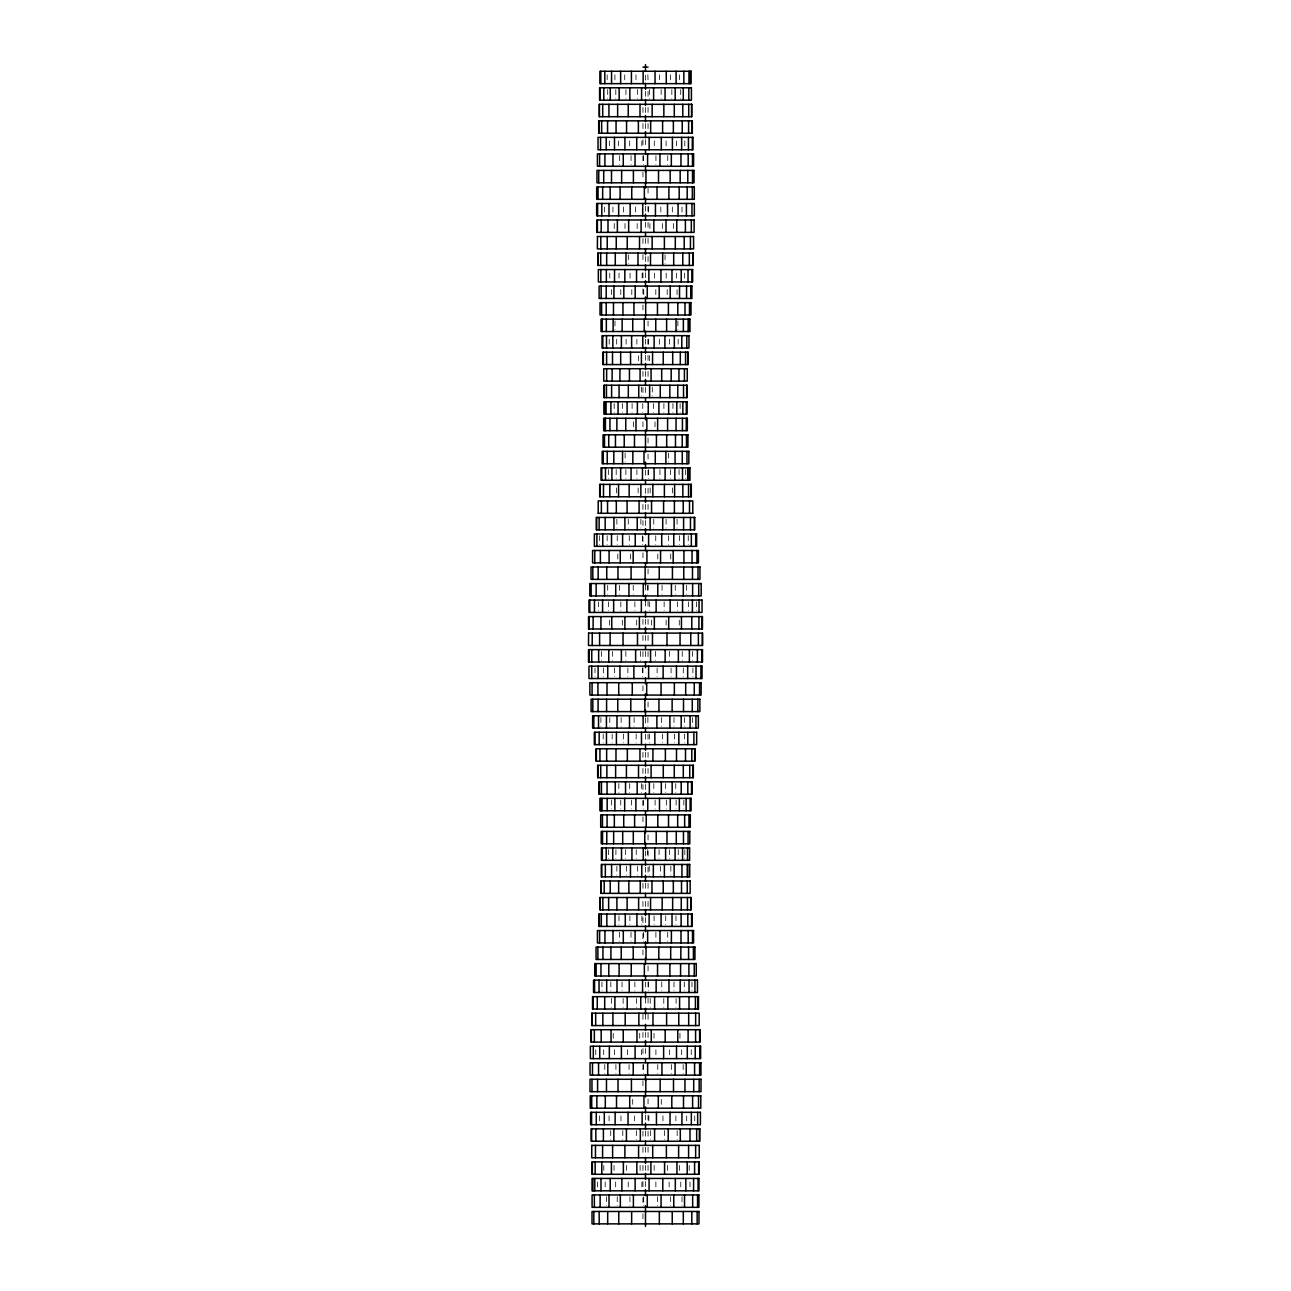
<?xml version="1.0" encoding="UTF-8"?>
<svg xmlns="http://www.w3.org/2000/svg" width="1291" height="1291" viewBox="0 0 1291 1291"><rect width="100%" height="100%" fill="white"/><g stroke="black" fill="none" stroke-linecap="round" stroke-linejoin="round"><path stroke-width="0.75" stroke-dasharray="5 3.75" d="M696.543 601.832L696.543 610.675M694.736 1115.86L694.736 1121.185M692.896 667.931L692.896 676.774M692.476 717.506L692.476 726.349M692.347 651.406L692.347 660.25M691.96 981.902L691.96 990.746M691.25 1049.761L691.25 1056.845M690.007 1181.959L690.007 1187.284M689.2 1165.434L689.2 1170.759M688.248 535.733L688.248 544.576M688.41 601.832L688.41 610.675M686.699 1115.86L686.699 1121.185M686.457 585.307L686.457 594.15M685.521 469.634L685.521 478.477M684.795 140.897L684.795 146.222M684.811 849.704L684.811 858.547M684.666 273.095L684.666 278.42M684.569 717.506L684.569 726.349M684.537 734.03L684.537 742.874M684.311 981.902L684.311 990.746M683.843 800.13L683.843 808.973M683.262 667.931L683.262 676.774M683.181 1064.526L683.181 1073.37M682.003 206.996L682.003 212.321M682.229 651.406L682.229 660.25M682.003 1196.725L682.003 1205.568M681.664 1049.761L681.664 1056.845M680.728 89.563L680.728 98.406M680.777 1181.959L680.777 1187.284M680.115 403.534L680.115 412.378M679.954 1033.236L679.954 1038.561M679.582 1165.434L679.582 1170.759M679.437 74.797L679.437 80.123M679.486 535.733L679.486 544.576M679.082 469.634L679.082 478.477M679.26 620.116L679.26 625.441M678.259 849.704L678.259 858.547M678.162 339.194L678.162 344.519M677.872 320.91L677.872 329.754M677.355 601.832L677.355 610.675M677.162 1130.626L677.162 1139.469M677.065 289.62L677.065 294.945M677.049 519.208L677.049 528.051M676.5 140.897L676.5 146.222M676.468 273.095L676.468 278.42M676.129 800.13L676.129 808.973M676.097 998.427L676.097 1007.27M675.984 915.803L675.984 924.646M675.871 1115.86L675.871 1121.185M675.726 783.605L675.726 792.448M675.274 585.307L675.274 594.15M674.58 734.03L674.58 742.874M673.999 717.506L673.999 726.349M673.999 981.902L673.999 990.746M673.628 223.521L673.628 230.605M672.934 403.534L672.934 412.378M672.337 206.996L672.337 212.321M672.433 487.917L672.433 493.243M671.836 89.563L671.836 98.406M671.352 1064.526L671.352 1073.37M671.062 667.931L671.062 676.774M670.723 554.017L670.723 559.342M670.836 866.229L670.836 875.072M670.658 1196.725L670.658 1205.568M670.368 74.797L670.368 80.123M670.352 469.634L670.352 478.477M669.626 651.406L669.626 660.25M669.593 339.194L669.593 344.519M669.48 849.704L669.48 858.547M669.609 1049.761L669.609 1056.845M669.125 1181.959L669.125 1187.284M668.464 453.109L668.464 461.952M668.399 535.733L668.399 544.576M667.737 155.662L667.737 164.506M667.705 932.328L667.705 941.171M667.625 1165.434L667.625 1170.759M667.173 289.62L667.173 294.945M666.172 273.095L666.172 278.42M666.124 620.116L666.124 625.441M666.334 800.13L666.334 808.973M666.091 140.897L666.091 146.222M666.108 519.208L666.108 528.051M665.72 915.803L665.72 924.646M665.462 783.605L665.462 792.448M665.026 254.811L665.026 263.654M664.558 1130.626L664.558 1139.469M664.139 601.832L664.139 610.675M663.897 403.534L663.897 412.378M663.784 998.427L663.784 1007.27M662.961 1115.86L662.961 1121.185M662.638 734.03L662.638 742.874M662.348 223.521L662.348 230.605M662.057 585.307L662.057 594.15M661.767 981.902L661.767 990.746M661.492 717.506L661.492 726.349M661.299 1099.335L661.299 1104.66M661.153 89.563L661.153 98.406M660.831 206.996L660.831 212.321M660.54 866.229L660.54 875.072M659.927 469.634L659.927 478.477M659.588 74.797L659.588 80.123M659.378 339.194L659.378 344.519M659.072 849.704L659.072 858.547M657.813 554.017L657.813 559.342M657.764 1064.526L657.764 1073.37M657.603 1196.725L657.603 1205.568M657.119 667.931L657.119 676.774M655.941 155.662L655.941 164.506M655.909 1049.761L655.909 1056.845M655.812 289.62L655.812 294.945M655.747 535.733L655.747 544.576M655.893 932.328L655.893 941.171M655.876 1181.959L655.876 1187.284M655.376 651.406L655.376 660.25M655.118 800.13L655.118 808.973M655.021 421.818L655.021 427.143M654.456 273.095L654.456 278.42M654.279 140.897L654.279 146.222M654.085 915.803L654.085 924.646M654.021 1033.236L654.021 1038.561M654.166 1165.434L654.166 1170.759M653.779 519.208L653.779 528.051M653.827 783.605L653.827 792.448M653.617 403.534L653.617 412.378M652.262 387.01L652.262 395.853M651.6 620.116L651.6 625.441M650.664 1130.626L650.664 1139.469M650.244 998.427L650.244 1007.27M650.148 487.917L650.148 493.243M649.906 223.521L649.906 230.605M649.583 355.719L649.583 361.044M649.647 601.832L649.647 610.675M649.534 734.03L649.534 742.874M649.421 89.563L649.421 98.406M649.228 866.229L649.228 875.072M648.873 1115.86L648.873 1121.185M648.518 469.634L648.518 478.477M648.421 981.902L648.421 990.746M648.292 206.996L648.292 212.321M648.211 339.194L648.211 344.519M647.856 74.797L648.05 81.236M648.05 91.322L648.05 99.375M648.05 107.443L648.05 115.496M648.05 123.565L648.05 131.617M648.05 188.05L648.05 196.103M648.05 206.189L648.05 212.224M648.05 222.31L648.05 230.363M648.05 238.432L648.05 246.484M648.05 256.57L648.05 262.606M648.05 321.056L648.05 329.108M648.05 339.194L648.05 345.23M648.05 355.315L648.05 361.351M648.05 371.437L648.05 377.472M648.05 437.939L648.05 443.975M648.05 454.061L648.05 460.096M648.05 470.182L648.05 478.235M648.05 488.321L648.05 494.356M648.05 504.442L648.05 512.495M648.05 568.928L648.05 576.98M648.05 585.049L648.05 593.102M648.05 601.17L648.05 609.223M648.05 619.309L648.05 625.344M648.05 635.43L648.05 641.466M648.05 651.552L648.05 659.604M648.05 701.933L648.05 707.968M647.888 717.506L647.888 726.349M648.05 734.176L648.05 742.228M648.05 752.314L648.05 758.35M648.05 768.435L648.05 774.471M648.05 834.938L648.05 840.974M648.05 851.059L648.05 857.095M648.05 867.181L648.05 873.216M648.05 883.302L648.05 891.355M648.05 901.441L648.05 907.476M648.05 965.926L648.05 973.979M648.05 982.048L648.05 990.1M648.05 998.169L648.05 1006.222M648.05 1014.29L648.05 1022.343M648.05 1032.429L648.05 1038.464M648.05 1098.931L648.05 1104.967M648.05 1115.053L648.05 1121.088M648.05 1131.174L648.05 1139.227M648.05 1147.296L648.05 1155.348M648.05 1165.434L648.05 1171.47M647.727 585.307L647.727 594.15M647.727 849.704L647.727 856.788M645.5 75.201L645.5 81.236M645.5 91.322L645.5 99.375M645.5 107.443L645.5 115.496M645.5 123.565L645.5 131.617M645.5 139.686L645.5 147.739M645.5 206.189L645.5 212.224M645.5 222.31L645.5 230.363M645.5 238.432L645.5 246.484M645.5 256.57L645.5 262.606M645.5 272.691L645.5 278.727M645.5 339.194L645.5 345.23M645.5 355.315L645.5 361.351M645.5 371.437L645.5 377.472M645.5 387.558L645.5 395.611M645.5 470.182L645.5 478.235M645.5 488.321L645.5 494.356M645.5 504.442L645.5 512.495M645.5 520.563L645.5 528.616M645.5 585.049L645.5 593.102M645.5 601.17L645.5 609.223M645.5 619.309L645.5 625.344M645.5 635.43L645.5 641.466M645.5 651.552L645.5 659.604M645.5 718.054L645.5 726.107M645.5 734.176L645.5 742.228M645.5 752.314L645.5 758.35M645.5 768.435L645.5 774.471M645.5 784.557L645.5 790.592M645.5 851.059L645.5 857.095M645.5 867.181L645.5 873.216M645.5 883.302L645.5 891.355M645.5 901.441L645.5 907.476M645.5 917.562L645.5 925.615M645.5 982.048L645.5 990.1M645.5 998.169L645.5 1006.222M645.5 1014.29L645.5 1022.343M645.5 1032.429L645.5 1038.464M645.5 1048.55L645.5 1056.603M645.5 1115.053L645.5 1121.088M645.5 1131.174L645.5 1139.227M645.5 1147.296L645.5 1155.348M645.5 1165.434L645.5 1171.47M645.5 1181.555L645.5 1187.591M643.741 289.62L643.741 294.945M643.709 1196.725L643.709 1205.568M643.418 155.662L643.418 164.506M643.37 932.328L643.37 941.171M643.354 1064.526L643.354 1073.37M643.241 800.13L643.241 808.973M642.95 107.443L642.95 115.496M642.95 123.565L642.95 131.617M642.95 139.686L642.95 147.739M642.95 155.808L642.95 163.86M642.95 171.929L642.95 179.982M642.95 238.432L642.95 246.484M642.95 254.553L642.95 262.606M642.95 272.691L642.95 278.727M642.95 288.813L642.95 294.848M642.95 304.934L642.95 312.987M642.95 371.437L642.95 379.489M642.95 387.558L642.95 395.611M642.757 403.534L642.757 412.378M642.95 421.818L642.95 427.854M642.95 504.442L642.95 512.495M642.95 520.563L642.95 528.616M642.95 536.685L642.95 544.737M642.95 552.806L642.95 560.859M642.95 619.309L642.95 625.344M642.95 635.43L642.95 641.466M642.95 651.552L642.95 659.604M642.95 667.673L642.95 675.726M642.95 685.811L642.95 691.847M642.95 752.314L642.95 758.35M642.95 768.435L642.95 774.471M642.95 784.557L642.95 792.609M642.95 800.678L642.95 808.731M642.95 816.8L642.95 824.852M642.95 883.302L642.95 891.355M642.95 901.441L642.95 907.476M642.95 917.562L642.95 925.615M642.95 933.683L642.95 941.736M642.95 949.805L642.95 957.857M642.95 1014.29L642.95 1022.343M642.95 1032.429L642.95 1038.464M642.95 1048.55L642.95 1056.603M642.95 1064.672L642.95 1072.724M642.95 1080.793L642.95 1088.846M642.95 1131.174L642.95 1139.227M642.95 1147.296L642.95 1155.348M642.95 1165.434L642.95 1171.47M642.95 1181.555L642.95 1187.591M642.95 1197.677L642.95 1205.729M642.95 1213.798L642.95 1221.851M642.402 535.733L642.402 544.576M642.385 667.931L642.385 676.774M642.143 273.095L642.143 278.42M641.917 1181.959L641.917 1187.284M641.853 140.897L641.853 146.222M641.869 915.803L641.869 924.646M641.369 387.01L641.369 395.853M641.627 783.605L641.627 792.448M641.514 1049.761L641.514 1056.845M640.869 519.208L640.869 528.051M640.449 651.406L640.449 660.25M640.11 1165.434L640.11 1170.759M639.723 1033.236L639.723 1038.561M638.432 355.719L638.432 361.044M638.141 487.917L638.141 493.243M637.657 866.229L637.657 875.072M637.399 89.563L637.399 98.406M637.173 223.521L637.173 230.605M636.866 339.194L636.866 344.519M636.915 469.634L636.915 478.477M636.657 620.116L636.657 625.441M636.382 998.427L636.382 1007.27M636.415 1130.626L636.415 1139.469M636.156 734.03L636.156 742.874M636.237 849.704L636.237 858.547M635.963 74.797L635.963 80.123M635.559 206.996L635.559 212.321M634.865 601.832L634.865 610.675M634.865 981.902L634.865 990.746M634.559 1115.86L634.559 1121.185M634.123 717.506L634.123 726.349M633.365 421.818L633.365 427.143M633.236 585.307L633.236 594.15M632.687 1099.335L632.687 1104.66M632.106 403.534L632.106 412.378M631.799 289.62L631.799 294.945M631.509 800.13L631.509 808.973M631.057 155.662L631.057 164.506M631.009 932.328L631.009 941.171M630.428 554.017L630.428 559.342M630.056 273.095L630.056 278.42M629.895 915.803L629.895 924.646M629.943 1196.725L629.943 1205.568M629.701 140.897L629.701 146.222M629.685 783.605L629.685 792.448M629.282 535.733L629.282 544.576M629.072 1064.526L629.072 1073.37M628.314 254.811L628.314 263.654M628.281 519.208L628.281 528.051M628.217 1181.959L628.217 1187.284M627.862 667.931L627.862 676.774M627.378 1049.761L627.378 1056.845M626.619 866.229L626.619 875.072M626.425 1165.434L626.425 1170.759M626.119 339.194L626.119 344.519M625.941 89.563L625.941 98.406M625.877 469.634L625.877 478.477M625.861 651.406L625.861 660.25M625.393 849.704L625.393 858.547M625.005 223.521L625.005 230.605M625.118 453.109L625.118 461.952M624.731 74.797L624.731 80.123M623.488 206.996L623.488 212.321M623.408 734.03L623.408 742.874M623.133 998.427L623.133 1007.27M622.795 1130.626L622.795 1139.469M622.359 403.534L622.359 412.378M622.31 620.116L622.31 625.441M622.036 981.902L622.036 990.746M621.132 717.506L621.132 726.349M620.971 1115.86L620.971 1121.185M620.793 289.62L620.793 294.945M620.826 601.832L620.826 610.675M620.745 800.13L620.745 808.973M619.664 155.662L619.664 164.506M619.615 932.328L619.615 941.171M619.583 585.307L619.583 594.15M619.018 273.095L619.018 278.42M618.825 783.605L618.825 792.448M618.986 915.803L618.986 924.646M618.599 140.897L618.599 146.222M617.808 554.017L617.808 559.342M617.243 535.733L617.243 544.576M617.243 1196.725L617.243 1205.568M616.678 339.194L616.678 344.519M616.872 519.208L616.872 528.051M616.856 866.229L616.856 875.072M616.404 487.917L616.404 493.243M616.194 469.634L616.194 478.477M615.904 849.704L615.904 858.547M615.92 1064.526L615.92 1073.37M615.807 89.563L615.807 98.406M615.678 1181.959L615.678 1187.284M614.903 74.797L614.903 80.123M614.968 320.91L614.968 329.754M614.548 667.931L614.548 676.774M614.484 1049.761L614.484 1056.845M614.242 223.521L614.242 230.605M614.193 403.534L614.193 412.378M614.048 1165.434L614.048 1170.759M613.241 1033.236L613.241 1038.561M612.935 206.996L612.935 212.321M612.628 651.406L612.628 660.25M612.16 734.03L612.16 742.874M611.66 800.13L611.66 808.973M611.466 289.62L611.466 294.945M611.418 998.427L611.418 1007.27M610.821 981.902L610.821 990.746M610.708 1130.626L610.708 1139.469M609.772 273.095L609.772 278.42M609.804 717.506L609.804 726.349M609.546 620.116L609.546 625.441M609.352 140.897L609.352 146.222M609.207 339.194L609.207 344.519M609.062 1115.86L609.062 1121.185M608.497 469.634L608.497 478.477M608.448 601.832L608.448 610.675M608.432 849.704L608.432 858.547M607.706 89.563L607.706 98.406M607.69 585.307L607.69 594.15M607.157 74.797L607.157 80.123M607.157 535.733L607.157 544.576M606.463 1196.725L606.463 1205.568M605.172 1181.959L605.172 1187.284M604.591 206.996L604.591 212.321M604.769 1064.526L604.769 1073.37M603.801 1165.434L603.801 1170.759M603.704 1049.761L603.704 1056.845M603.333 667.931L603.333 676.774M603.204 734.03L603.204 742.874M601.961 981.902L601.961 990.746M601.622 651.406L601.622 660.25M600.912 717.506L600.912 726.349M599.67 535.733L599.67 544.576M599.653 1115.86L599.653 1121.185M598.604 601.832L598.604 610.675M597.41 1181.959L597.41 1187.284M595.764 1049.761L595.764 1056.845M594.99 667.931L594.99 676.774"/><path stroke-width="1.5" d="M642.95 67.132L648.05 67.132M597.362 236.511L693.638 236.511M598.185 513.302L692.815 513.302M588.47 633.106L702.53 633.106L702.53 645.5L588.47 645.5L588.615 633.106M591.811 1013.177L699.189 1013.177L699.189 1025.57L591.811 1025.57L591.811 1013.177L591.923 1025.57M591.73 1145.375L699.27 1145.375M702.385 633.106L702.385 645.5M702.078 616.582L702.078 628.975M701.868 649.631L701.868 662.025M700.9 666.156L700.9 678.55M699.77 1046.226L699.77 1058.62M699.544 682.681L699.544 695.074M699.641 1029.702L699.641 1042.095M699.609 1062.751L699.609 1075.145M699.351 1128.85L699.351 1141.244M699.222 1145.375L699.27 1157.769L591.73 1157.769L591.778 1145.375M699.044 600.057L699.044 612.45M698.931 616.582L698.931 628.975M699.173 1079.276L699.173 1091.67M698.721 583.532L698.721 595.926M698.512 1095.801L698.512 1108.194M698.641 1161.9L698.641 1174.294M698.383 633.106L698.383 645.5M698.011 567.007L698.011 579.401M697.866 699.206L697.866 711.599M697.882 996.652L697.882 1009.046M698.06 1178.425L698.06 1190.818M697.656 1112.326L697.656 1124.719M697.398 649.631L697.398 662.025M697.56 1194.95L697.56 1207.343M697.156 1211.474L697.156 1223.868M696.979 550.482L696.979 562.876M696.672 1128.85L696.672 1141.244M696.01 666.156L696.01 678.55M695.704 533.958L695.704 546.351M695.946 715.73L695.946 728.124M695.639 1013.177L695.639 1025.57M695.591 1029.702L695.591 1042.095M695.639 1145.375L695.639 1157.769M695.429 996.652L695.429 1009.046M695.236 1046.226L695.236 1058.62M694.945 980.127L694.945 992.521M694.655 748.78L694.655 761.174M694.59 1062.751L694.59 1075.145M694.59 1161.9L694.59 1174.294M694.268 517.433L694.268 529.826M694.268 682.681L694.268 695.074M694.251 963.602L694.251 975.996M693.88 732.255L693.88 744.649M693.541 236.511L693.638 248.905L597.362 248.905L597.459 236.511M693.703 1079.276L693.703 1091.67M693.59 1178.425L693.59 1190.818M693.412 947.078L693.412 959.471M693.17 765.305L693.17 777.698M692.896 253.036L692.896 265.43M692.767 513.302L692.815 500.908L598.185 500.908L598.233 513.302M692.476 153.887L692.476 166.281M692.509 170.412L692.509 182.806M692.492 567.007L692.492 579.401M692.621 583.532L692.621 595.926M692.492 930.553L692.492 942.946M692.605 1095.801L692.605 1108.194M692.654 1194.95L692.654 1207.343M692.299 137.362L692.299 149.756M692.347 186.937L692.347 199.33M692.396 600.057L692.396 612.45M692.266 699.206L692.266 711.599M692.041 120.838L692.041 133.231M691.96 203.462L691.96 215.855M692.041 550.482L692.041 562.876M691.928 269.561L691.928 281.954M691.766 616.582L691.766 628.975M691.782 748.78L691.782 761.174M691.815 1211.474L691.815 1223.868M691.573 104.313L691.573 116.706M691.54 781.83L691.54 794.223M691.589 914.028L691.589 926.422M691.33 219.986L691.33 232.38M691.33 533.958L691.33 546.351M691.347 1112.326L691.347 1124.719M690.959 484.383L690.959 496.777M690.766 286.086L690.766 298.479M690.766 633.106L690.766 645.5M690.766 897.503L690.766 909.897M690.443 236.511L690.443 248.905M690.459 517.433L690.459 529.826M690.185 71.263L690.185 83.657M690.088 715.73L690.088 728.124M690.12 798.354L690.12 810.748M689.991 1128.85L689.991 1141.244M689.733 765.305L689.733 777.698M689.329 253.036L689.329 265.43M689.475 302.61L689.475 315.004M689.507 500.908L689.507 513.302M689.378 649.631L689.378 662.025M689.233 467.858L689.233 480.252M689.184 864.454L689.184 876.847M689.039 980.127L689.039 992.521M688.991 996.652L688.991 1009.046M688.974 71.263L688.974 83.657M688.829 87.788L688.829 100.182M688.716 104.313L688.716 116.706M688.797 319.135L688.797 331.529M688.958 814.879L688.958 827.273M688.894 963.602L688.894 975.996M688.603 120.838L688.603 133.231M688.442 137.362L688.442 149.756M688.539 484.383L688.539 496.777M688.587 947.078L688.587 959.471M688.684 1013.177L688.684 1025.57M688.587 1145.375L688.587 1157.769M688.184 153.887L688.184 166.281M688.2 930.553L688.2 942.946M688.022 269.561L688.022 281.954M688.135 319.135L688.135 331.529M688.087 831.404L688.087 843.798M688.119 1029.702L688.119 1042.095M687.78 170.412L687.78 182.806M687.651 352.185L687.651 364.578M687.683 467.858L687.683 480.252M687.667 666.156L687.667 678.55M687.796 732.255L687.796 744.649M687.813 781.83L687.813 794.223M687.796 914.028L687.796 926.422M687.522 847.929L687.522 860.322M687.441 897.503L687.441 909.897M687.199 186.937L687.199 199.33M687.248 864.454L687.248 876.847M687.248 880.978L687.248 893.372M687.296 1046.226L687.296 1058.62M687.199 1161.9L687.199 1174.294M686.973 451.334L686.973 463.727M686.796 335.66L686.796 348.054M686.667 385.234L686.667 397.628M686.409 203.462L686.409 215.855M686.554 286.086L686.554 298.479M686.328 401.759L686.328 414.153M686.489 434.809L686.489 447.202M686.263 418.284L686.263 430.678M686.118 798.354L686.118 810.748M686.231 1062.751L686.231 1075.145M685.828 1178.425L685.828 1190.818M685.537 352.185L685.537 364.578M685.682 682.681L685.682 695.074M685.505 748.78L685.505 761.174M685.408 219.986L685.408 232.38M684.988 302.61L684.988 315.004M684.956 1079.276L684.956 1091.67M684.424 368.71L684.424 381.103M684.65 814.879L684.65 827.273M684.537 1194.95L684.537 1207.343M684.198 236.511L684.198 248.905M683.923 550.482L683.923 562.876M683.843 71.263L683.843 83.657M683.601 517.433L683.601 529.826M683.843 533.958L683.843 546.351M683.762 567.007L683.762 579.401M683.375 319.135L683.375 331.529M683.52 385.234L683.52 397.628M683.504 699.206L683.504 711.599M683.472 831.404L683.472 843.798M683.504 1095.801L683.504 1108.194M683.294 87.788L683.294 100.182M683.229 500.908L683.229 513.302M683.31 583.532L683.31 595.926M683.294 765.305L683.294 777.698M683.31 1211.474L683.31 1223.868M682.842 401.759L682.842 414.153M682.842 484.383L682.842 496.777M682.778 104.313L682.778 116.706M682.794 253.036L682.794 265.43M682.552 600.057L682.552 612.45M682.568 847.929L682.568 860.322M682.423 418.284L682.423 430.678M682.277 451.334L682.277 463.727M682.503 467.858L682.503 480.252M682.245 120.838L682.245 133.231M682.245 434.809L682.245 447.202M681.793 335.66L681.793 348.054M681.938 864.454L681.938 876.847M681.938 1112.326L681.938 1124.719M681.648 137.362L681.648 149.756M681.454 616.582L681.454 628.975M681.519 880.978L681.519 893.372M681.228 269.561L681.228 281.954M681.196 715.73L681.196 728.124M681.212 781.83L681.212 794.223M681.261 897.503L681.261 909.897M680.97 153.887L680.97 166.281M681.115 914.028L681.115 926.422M681.003 930.553L681.003 942.946M680.841 947.078L680.841 959.471M680.583 963.602L680.583 975.996M680.163 170.412L680.163 182.806M680.309 352.185L680.309 364.578M680.179 980.127L680.179 992.521M680.292 1128.85L680.292 1141.244M680.05 633.106L680.05 645.5M679.582 996.652L679.582 1009.046M679.534 286.086L679.534 298.479M679.34 798.354L679.34 810.748M679.195 186.937L679.195 199.33M678.953 368.71L678.953 381.103M678.84 732.255L678.84 744.649M678.776 1013.177L678.776 1025.57M678.614 1145.375L678.614 1157.769M678.372 649.631L678.372 662.025M678.065 203.462L678.065 215.855M677.791 302.61L677.791 315.004M677.775 385.234L677.775 397.628M677.678 814.879L677.678 827.273M677.759 1029.702L677.759 1042.095M676.952 1161.9L676.952 1174.294M676.758 219.986L676.758 232.38M676.807 401.759L676.807 414.153M676.452 666.156L676.452 678.55M676.5 748.78L676.5 761.174M676.516 1046.226L676.516 1058.62M676.097 71.263L676.097 83.657M676.274 831.404L676.274 843.798M676.032 319.135L676.032 331.529M676.048 418.284L676.048 430.678M675.306 236.511L675.306 248.905M675.483 434.809L675.483 447.202M675.322 1178.425L675.322 1190.818M675.193 87.788L675.193 100.182M675.08 451.334L675.08 463.727M675.096 847.929L675.096 860.322M675.08 1062.751L675.08 1075.145M674.806 467.858L674.806 480.252M674.596 484.383L674.596 496.777M674.289 104.313L674.289 116.706M674.322 335.66L674.322 348.054M674.402 500.908L674.402 513.302M674.354 682.681L674.354 695.074M674.273 765.305L674.273 777.698M674.128 517.433L674.128 529.826M674.144 864.454L674.144 876.847M673.692 253.036L673.692 265.43M673.757 533.958L673.757 546.351M673.757 1194.95L673.757 1207.343M673.499 1079.276L673.499 1091.67M673.369 120.838L673.369 133.231M673.192 550.482L673.192 562.876M673.337 880.978L673.337 893.372M672.692 352.185L672.692 364.578M672.643 897.503L672.643 909.897M672.401 137.362L672.401 149.756M672.433 567.007L672.433 579.401M672.127 699.206L672.127 711.599M672.175 781.83L672.175 794.223M672.24 1211.474L672.24 1223.868M671.982 269.561L671.982 281.954M672.014 914.028L672.014 926.422M671.804 1095.801L671.804 1108.194M671.336 153.887L671.336 166.281M671.417 583.532L671.417 595.926M671.385 930.553L671.385 942.946M671.191 368.71L671.191 381.103M670.691 947.078L670.691 959.471M670.174 170.412L670.174 182.806M670.207 286.086L670.207 298.479M670.174 600.057L670.174 612.45M670.255 798.354L670.255 810.748M669.9 963.602L669.9 975.996M670.029 1112.326L670.029 1124.719M669.835 385.234L669.835 397.628M669.868 715.73L669.868 728.124M668.899 186.937L668.899 199.33M668.964 980.127L668.964 992.521M668.641 401.759L668.641 414.153M668.69 616.582L668.69 628.975M668.415 302.61L668.415 315.004M668.528 814.879L668.528 827.273M668.205 1128.85L668.205 1141.244M667.867 996.652L667.867 1009.046M667.512 203.462L667.512 215.855M667.592 418.284L667.592 430.678M667.592 732.255L667.592 744.649M666.995 633.106L666.995 645.5M666.979 831.404L666.979 843.798M666.689 434.809L666.689 447.202M666.624 319.135L666.624 331.529M666.608 1013.177L666.608 1025.57M666.269 71.263L666.269 83.657M666.382 1145.375L666.382 1157.769M665.995 219.986L665.995 232.38M665.882 451.334L665.882 463.727M665.607 847.929L665.607 860.322M665.381 748.78L665.381 761.174M665.059 87.788L665.059 100.182M665.123 467.858L665.123 480.252M665.139 649.631L665.139 662.025M665.188 1029.702L665.188 1042.095M664.881 335.66L664.881 348.054M664.575 1161.9L664.575 1174.294M664.381 236.511L664.381 248.905M664.381 484.383L664.381 496.777M664.381 864.454L664.381 876.847M663.848 104.313L663.848 116.706M663.59 500.908L663.59 513.302M663.622 1046.226L663.622 1058.62M663.235 352.185L663.235 364.578M663.284 765.305L663.284 777.698M663.251 880.978L663.251 893.372M663.138 666.156L663.138 678.55M662.686 253.036L662.686 265.43M662.719 517.433L662.719 529.826M662.783 1178.425L662.783 1190.818M662.606 120.838L662.606 133.231M662.17 897.503L662.17 909.897M661.928 1062.751L661.928 1075.145M661.686 368.71L661.686 381.103M661.718 533.958L661.718 546.351M661.299 137.362L661.299 149.756M661.315 781.83L661.315 794.223M661.057 682.681L661.057 695.074M661.105 914.028L661.105 926.422M661.057 1194.95L661.057 1207.343M660.944 269.561L660.944 281.954M660.572 550.482L660.572 562.876M660.234 385.234L660.234 397.628M659.943 153.887L659.943 166.281M659.991 930.553L659.991 942.946M660.153 1079.276L660.153 1091.67M659.491 798.354L659.491 810.748M659.201 286.086L659.201 298.479M659.249 567.007L659.249 579.401M659.346 1211.474L659.346 1223.868M658.894 401.759L658.894 414.153M658.959 699.206L658.959 711.599M658.813 947.078L658.813 959.471M658.523 170.412L658.523 182.806M658.313 1095.801L658.313 1108.194M657.797 814.879L657.797 827.273M657.635 418.284L657.635 430.678M657.764 583.532L657.764 595.926M657.539 963.602L657.539 975.996M657.458 302.61L657.458 315.004M657.022 186.937L657.022 199.33M656.877 715.73L656.877 728.124M656.441 434.809L656.441 447.202M656.441 1112.326L656.441 1124.719M656.231 831.404L656.231 843.798M656.135 600.057L656.135 612.45M656.135 980.127L656.135 992.521M655.763 319.135L655.763 331.529M655.441 203.462L655.441 215.855M655.279 451.334L655.279 463.727M655.037 71.263L655.037 83.657M654.844 732.255L654.844 744.649M654.763 847.929L654.763 860.322M654.618 996.652L654.618 1009.046M654.585 1128.85L654.585 1141.244M654.343 616.582L654.343 628.975M654.134 335.66L654.134 348.054M654.085 467.858L654.085 480.252M653.827 219.986L653.827 232.38M653.601 87.788L653.601 100.182M653.343 864.454L653.343 876.847M652.988 1013.177L652.988 1025.57M652.859 484.383L652.859 496.777M652.923 748.78L652.923 761.174M652.713 1145.375L652.713 1157.769M652.568 352.185L652.568 364.578M652.471 633.106L652.471 645.5M652.149 104.313L652.149 116.706M652.165 236.511L652.165 248.905M651.971 880.978L651.971 893.372M651.552 500.908L651.552 513.302M651.067 368.71L651.067 381.103M651.1 765.305L651.1 777.698M651.277 1029.702L651.277 1042.095M650.89 1161.9L650.89 1174.294M650.664 120.838L650.664 133.231M650.551 649.631L650.551 662.025M650.567 897.503L650.567 909.897M650.503 253.036L650.503 265.43M650.131 517.433L650.131 529.826M649.631 385.234L649.631 397.628M649.486 1046.226L649.486 1058.62M649.373 781.83L649.373 794.223M649.147 137.362L649.147 149.756M649.131 914.028L649.131 926.422M649.083 1178.425L649.083 1190.818M648.857 269.561L648.857 281.954M648.598 533.958L648.598 546.351M648.615 666.156L648.615 678.55M648.243 401.759L648.243 414.153M647.582 153.887L647.582 166.281M647.759 798.354L647.759 810.748M647.63 930.553L647.63 942.946M647.646 1062.751L647.646 1075.145M647.259 286.086L647.259 298.479M647.291 1194.95L647.291 1207.343M646.856 418.284L646.856 430.678M646.92 550.482L646.92 562.876M646.694 682.681L646.694 695.074M646.226 814.879L646.226 827.273M645.968 170.412L645.968 182.806M646.033 947.078L646.033 959.471M645.694 302.61L645.694 315.004M645.807 1079.276L645.807 1091.67M645.5 64.55L645.5 71.166M645.5 83.253L645.5 89.305M645.5 99.375L645.5 105.426M645.5 115.496L645.5 121.548M645.5 131.617L645.5 137.669M645.5 149.756L645.5 153.79M645.5 165.877L645.5 171.929M645.5 181.999L645.5 188.05M645.5 198.12L645.5 204.172M645.5 214.241L645.5 220.293M645.5 232.38L645.5 236.414M645.5 248.501L645.5 254.553M645.5 264.623L645.5 270.674M645.5 280.744L645.5 286.796M645.5 296.865L645.5 302.917M645.5 315.004L645.5 319.038M645.5 331.125L645.5 337.177M645.5 347.247L645.5 353.298M645.5 363.368L645.5 369.42M645.5 379.489L645.5 385.541M645.5 397.628L645.5 401.662M645.5 413.749L645.5 419.801M645.5 429.871L645.5 452.044M645.5 462.113L645.5 468.165M645.5 480.252L645.5 484.286M645.5 496.373L645.5 502.425M645.5 512.495L645.5 518.546M645.5 528.616L645.5 534.668M645.5 544.737L645.5 550.789M645.5 562.876L645.5 566.91M645.5 578.997L645.5 585.049M645.5 595.119L645.5 601.17M645.5 611.24L645.5 617.292M645.5 627.361L645.5 633.413M645.5 645.5L645.5 649.534M645.5 661.621L645.5 667.673M645.5 677.743L645.5 683.794M645.5 693.864L645.5 699.916M645.5 709.985L645.5 716.037M645.5 728.124L645.5 732.158M645.5 744.245L645.5 750.297M645.5 760.367L645.5 766.418M645.5 776.488L645.5 782.54M645.5 792.609L645.5 798.661M645.5 810.748L645.5 814.782M645.5 826.869L645.5 832.921M645.5 842.991L645.5 849.042M645.5 859.112L645.5 865.164M645.5 875.233L645.5 881.285M645.5 893.372L645.5 897.406M645.5 909.493L645.5 915.545M645.5 925.615L645.5 931.666M645.5 941.736L645.5 947.788M645.5 957.857L645.5 963.909M645.5 975.996L645.5 980.03M645.5 992.117L645.5 998.169M645.5 1008.239L645.5 1014.29M645.5 1024.36L645.5 1030.412M645.5 1040.481L645.5 1046.533M645.5 1058.62L645.5 1062.654M645.5 1074.741L645.5 1080.793M645.5 1090.863L645.5 1096.914M645.5 1106.984L645.5 1113.036M645.5 1123.105L645.5 1129.157M645.5 1141.244L645.5 1145.278M645.5 1157.365L645.5 1163.417M645.5 1173.487L645.5 1179.538M645.5 1189.608L645.5 1195.66M645.5 1205.729L645.5 1226.45M645.145 567.007L645.145 579.401M644.855 699.206L644.855 711.599M644.742 831.404L644.742 843.798M644.338 186.937L644.338 199.33M644.354 963.602L644.354 975.996M644.209 319.135L644.209 331.529M643.999 451.334L643.999 463.727M643.951 1095.801L643.951 1108.194M643.273 583.532L643.273 595.926M643.273 847.929L643.273 860.322M643.144 71.263L643.144 83.657M643.112 715.73L643.112 728.124M642.789 335.66L642.789 348.054M642.708 203.462L642.708 215.855M642.482 467.858L642.482 480.252M642.579 980.127L642.579 992.521M642.127 1112.326L642.127 1124.719M641.772 864.454L641.772 876.847M641.579 87.788L641.579 100.182M641.417 352.185L641.417 364.578M641.466 732.255L641.466 744.649M641.353 600.057L641.353 612.45M641.094 219.986L641.094 232.38M640.852 484.383L640.852 496.777M640.756 996.652L640.756 1009.046M640.336 1128.85L640.336 1141.244M640.078 368.71L640.078 381.103M640.239 880.978L640.239 893.372M639.997 104.313L639.997 116.706M639.949 748.78L639.949 761.174M639.513 236.511L639.513 248.905M639.4 616.582L639.4 628.975M639.093 500.908L639.093 513.302M638.738 385.234L638.738 397.628M638.867 1013.177L638.867 1025.57M638.512 765.305L638.512 777.698M638.625 897.503L638.625 909.897M638.577 1145.375L638.577 1157.769M638.383 120.838L638.383 133.231M637.98 253.036L637.98 265.43M637.383 401.759L637.383 414.153M637.48 633.106L637.48 645.5M637.221 517.433L637.221 529.826M637.173 781.83L637.173 794.223M636.915 914.028L636.915 926.422M636.979 1029.702L636.979 1042.095M636.834 1161.9L636.834 1174.294M636.721 137.362L636.721 149.756M636.544 269.561L636.544 281.954M635.979 418.284L635.979 430.678M635.882 798.354L635.882 810.748M635.624 649.631L635.624 662.025M635.188 286.086L635.188 298.479M635.253 533.958L635.253 546.351M635.059 153.887L635.059 166.281M635.107 930.553L635.107 942.946M635.091 1046.226L635.091 1058.62M635.124 1178.425L635.124 1190.818M634.478 434.809L634.478 447.202M634.607 814.879L634.607 827.273M633.929 302.61L633.929 315.004M633.881 666.156L633.881 678.55M633.397 170.412L633.397 182.806M633.3 831.404L633.3 843.798M633.397 1194.95L633.397 1207.343M633.187 550.482L633.187 562.876M633.219 947.078L633.219 959.471M633.236 1062.751L633.236 1075.145M632.848 451.334L632.848 463.727M632.735 319.135L632.735 331.529M632.267 682.681L632.267 695.074M631.751 186.937L631.751 199.33M631.928 847.929L631.928 860.322M631.622 335.66L631.622 348.054M631.428 1079.276L631.428 1091.67M631.654 1211.474L631.654 1223.868M631.412 71.263L631.412 83.657M631.251 963.602L631.251 975.996M631.073 467.858L631.073 480.252M631.073 567.007L631.073 579.401M630.799 699.206L630.799 711.599M630.541 352.185L630.541 364.578M630.46 864.454L630.46 876.847M630.169 203.462L630.169 215.855M629.847 87.788L629.847 100.182M629.701 1095.801L629.701 1108.194M629.443 368.71L629.443 381.103M629.508 715.73L629.508 728.124M629.153 484.383L629.153 496.777M629.233 980.127L629.233 992.521M628.943 583.532L628.943 595.926M628.862 880.978L628.862 893.372M628.652 219.986L628.652 232.38M628.233 104.313L628.233 116.706M628.314 385.234L628.314 397.628M628.362 732.255L628.362 744.649M628.039 1112.326L628.039 1124.719M627.248 236.511L627.248 248.905M627.345 748.78L627.345 761.174M627.136 897.503L627.136 909.897M627.216 996.652L627.216 1009.046M627.103 401.759L627.103 414.153M627.087 500.908L627.087 513.302M626.861 600.057L626.861 612.45M626.571 120.838L626.571 133.231M626.425 765.305L626.425 777.698M626.442 1128.85L626.442 1141.244M625.974 253.036L625.974 265.43M625.748 418.284L625.748 430.678M625.538 781.83L625.538 794.223M625.28 914.028L625.28 926.422M625.199 1013.177L625.199 1025.57M624.909 137.362L624.909 149.756M624.828 269.561L624.828 281.954M624.892 517.433L624.892 529.826M624.876 616.582L624.876 628.975M624.892 1145.375L624.892 1157.769M624.666 798.354L624.666 810.748M624.231 434.809L624.231 447.202M623.827 286.086L623.827 298.479M623.731 814.879L623.731 827.273M623.375 1161.9L623.375 1174.294M623.263 153.887L623.263 166.281M623.295 930.553L623.295 942.946M623.246 1029.702L623.246 1042.095M622.94 302.61L622.94 315.004M623.037 633.106L623.037 645.5M622.601 533.958L622.601 546.351M622.698 831.404L622.698 843.798M622.536 451.334L622.536 463.727M622.149 319.135L622.149 331.529M621.875 1178.425L621.875 1190.818M621.633 170.412L621.633 182.806M621.52 847.929L621.52 860.322M621.407 335.66L621.407 348.054M621.374 649.631L621.374 662.025M621.229 947.078L621.229 959.471M621.391 1046.226L621.391 1058.62M620.681 352.185L620.681 364.578M620.632 71.263L620.632 83.657M620.648 467.858L620.648 480.252M620.277 550.482L620.277 562.876M620.164 864.454L620.164 876.847M620.342 1194.95L620.342 1207.343M620.1 186.937L620.1 199.33M619.922 368.71L619.922 381.103M619.938 666.156L619.938 678.55M619.648 1062.751L619.648 1075.145M619.164 87.788L619.164 100.182M619.067 385.234L619.067 397.628M619.115 963.602L619.115 975.996M618.663 203.462L618.663 215.855M618.567 484.383L618.567 496.777M618.728 682.681L618.728 695.074M618.631 880.978L618.631 893.372M618.76 1211.474L618.76 1223.868M618.066 401.759L618.066 414.153M618.018 1079.276L618.018 1091.67M617.969 567.007L617.969 579.401M617.76 699.206L617.76 711.599M617.631 104.313L617.631 116.706M617.372 219.986L617.372 232.38M617.001 715.73L617.001 728.124M616.904 897.503L616.904 909.897M617.001 980.127L617.001 992.521M616.872 418.284L616.872 430.678M616.42 732.255L616.42 744.649M616.517 1095.801L616.517 1108.194M616.243 236.511L616.243 248.905M616.323 500.908L616.323 513.302M616.065 120.838L616.065 133.231M615.985 748.78L615.985 761.174M615.726 583.532L615.726 595.926M615.629 765.305L615.629 777.698M615.291 253.036L615.291 265.43M615.452 434.809L615.452 447.202M615.274 781.83L615.274 794.223M615.016 914.028L615.016 926.422M615.129 1112.326L615.129 1124.719M614.871 798.354L614.871 810.748M614.903 996.652L614.903 1009.046M614.5 137.362L614.5 149.756M614.532 269.561L614.532 281.954M614.338 814.879L614.338 827.273M613.935 286.086L613.935 298.479M613.951 517.433L613.951 529.826M613.806 451.334L613.806 463.727M613.838 1128.85L613.838 1141.244M613.483 302.61L613.483 315.004M613.645 600.057L613.645 612.45M613.645 831.404L613.645 843.798M613.128 319.135L613.128 331.529M612.967 153.887L612.967 166.281M612.999 930.553L612.999 942.946M612.918 1013.177L612.918 1025.57M612.838 335.66L612.838 348.054M612.741 847.929L612.741 860.322M612.612 1145.375L612.612 1157.769M612.515 352.185L612.515 364.578M612.128 368.71L612.128 381.103M611.918 467.858L611.918 480.252M611.563 71.263L611.563 83.657M611.611 385.234L611.611 397.628M611.514 533.958L611.514 546.351M611.74 616.582L611.74 628.975M611.595 864.454L611.595 876.847M611.514 170.412L611.514 182.806M611.418 1161.9L611.418 1174.294M611.046 1029.702L611.046 1042.095M610.885 401.759L610.885 414.153M610.901 947.078L610.901 959.471M610.272 87.788L610.272 100.182M610.175 186.937L610.175 199.33M610.223 880.978L610.223 893.372M610.223 1178.425L610.223 1190.818M609.933 418.284L609.933 430.678M610.11 633.106L610.11 645.5M609.82 484.383L609.82 496.777M609.336 1046.226L609.336 1058.62M608.932 104.313L608.932 116.706M608.997 203.462L608.997 215.855M609.094 550.482L609.094 562.876M608.997 1194.95L608.997 1207.343M608.723 434.809L608.723 447.202M608.771 649.631L608.771 662.025M608.626 897.503L608.626 909.897M608.787 963.602L608.787 975.996M607.996 219.986L607.996 232.38M607.819 1062.751L607.819 1075.145M607.561 120.838L607.561 133.231M607.545 500.908L607.545 513.302M607.738 666.156L607.738 678.55M607.69 1211.474L607.69 1223.868M607.222 236.511L607.222 248.905M607.222 451.334L607.222 463.727M607.012 682.681L607.012 695.074M607.06 781.83L607.06 794.223M607.157 798.354L607.157 810.748M607.077 814.879L607.077 827.273M606.673 253.036L606.673 265.43M606.738 567.007L606.738 579.401M606.867 765.305L606.867 777.698M606.77 831.404L606.77 843.798M606.835 914.028L606.835 926.422M606.689 980.127L606.689 992.521M606.496 335.66L606.496 348.054M606.609 352.185L606.609 364.578M606.625 368.71L606.625 381.103M606.463 385.234L606.463 397.628M606.592 699.206L606.592 711.599M606.431 715.73L606.431 728.124M606.463 732.255L606.463 744.649M606.641 748.78L606.641 761.174M606.48 1079.276L606.48 1091.67M606.205 137.362L606.205 149.756M606.334 269.561L606.334 281.954M606.205 286.086L606.205 298.479M606.221 302.61L606.221 315.004M606.334 319.135L606.334 331.529M606.189 847.929L606.189 860.322M606.076 401.759L606.076 414.153M605.431 418.284L605.431 430.678M605.479 467.858L605.479 480.252M605.334 864.454L605.334 876.847M605.172 517.433L605.172 529.826M605.301 1095.801L605.301 1108.194M604.801 71.263L604.801 83.657M604.898 153.887L604.898 166.281M604.93 930.553L604.93 942.946M604.672 401.759L604.672 414.153M604.737 418.284L604.737 430.678M604.543 583.532L604.543 595.926M604.704 996.652L604.704 1009.046M604.333 385.234L604.333 397.628M604.495 434.809L604.495 447.202M604.301 1112.326L604.301 1124.719M604.22 880.978L604.22 893.372M603.785 87.788L603.785 100.182M603.704 170.412L603.704 182.806M603.494 484.383L603.494 496.777M603.349 352.185L603.349 364.578M603.252 451.334L603.252 463.727M603.397 1128.85L603.397 1141.244M602.945 947.078L602.945 959.471M602.719 104.313L602.719 116.706M602.655 186.937L602.655 199.33M602.8 335.66L602.8 348.054M602.752 533.958L602.752 546.351M602.849 897.503L602.849 909.897M602.849 1013.177L602.849 1025.57M602.59 600.057L602.59 612.45M602.429 814.879L602.429 827.273M602.526 831.404L602.526 843.798M602.59 1145.375L602.59 1157.769M602.203 319.135L602.203 331.529M602.332 847.929L602.332 860.322M602.058 798.354L602.058 810.748M601.638 120.838L601.638 133.231M601.8 203.462L601.8 215.855M601.622 302.61L601.622 315.004M601.767 467.858L601.767 480.252M601.816 864.454L601.816 876.847M601.8 1161.9L601.8 1174.294M601.364 500.908L601.364 513.302M601.461 781.83L601.461 794.223M601.299 914.028L601.299 926.422M601.186 219.986L601.186 232.38M601.138 286.086L601.138 298.479M601.025 880.978L601.025 893.372M601.186 1029.702L601.186 1042.095M600.815 71.263L600.815 83.657M600.815 236.511L600.815 248.905M600.815 269.561L600.815 281.954M600.928 616.582L600.928 628.975M600.88 798.354L600.88 810.748M600.961 963.602L600.961 975.996M600.993 1178.425L600.993 1190.818M600.573 137.362L600.573 149.756M600.702 253.036L600.702 265.43M600.735 765.305L600.735 777.698M600.38 550.482L600.38 562.876M600.234 897.503L600.234 909.897M600.154 87.788L600.154 100.182M600.041 484.383L600.041 496.777M600.137 1194.95L600.137 1207.343M599.944 748.78L599.944 761.174M599.75 1046.226L599.75 1058.62M599.427 104.313L599.427 116.706M599.589 153.887L599.589 166.281M599.605 633.106L599.605 645.5M599.46 781.83L599.46 794.223M599.411 914.028L599.411 926.422M599.605 930.553L599.605 942.946M599.169 732.255L599.169 744.649M599.185 1211.474L599.185 1223.868M598.959 120.838L598.959 133.231M599.137 517.433L599.137 529.826M599.04 980.127L599.04 992.521M598.734 170.412L598.734 182.806M598.653 649.631L598.653 662.025M598.524 715.73L598.524 728.124M598.556 1062.751L598.556 1075.145M598.104 253.036L598.104 265.43M598.153 567.007L598.153 579.401M598.104 666.156L598.104 678.55M598.088 699.206L598.088 711.599M598.056 186.937L598.056 199.33M597.927 682.681L597.927 695.074M597.83 765.305L597.83 777.698M597.878 947.078L597.878 959.471M597.604 203.462L597.604 215.855M597.588 1079.276L597.588 1091.67M597.394 219.986L597.394 232.38M597.265 996.652L597.265 1009.046M596.732 517.433L596.732 529.826M596.894 533.958L596.894 546.351M596.845 1095.801L596.845 1108.194M596.345 748.78L596.345 761.174M596.264 1112.326L596.264 1124.719M596.152 583.532L596.152 595.926M596.152 963.602L596.152 975.996M595.684 1013.177L595.684 1025.57M595.829 1128.85L595.829 1141.244M595.474 1145.375L595.474 1157.769M595.151 1161.9L595.151 1174.294M595.022 732.255L595.022 744.649M594.764 550.482L594.764 562.876M594.796 1178.425L594.796 1190.818M594.457 600.057L594.457 612.45M594.554 980.127L594.554 992.521M594.36 1029.702L594.36 1042.095M594.36 1194.95L594.36 1207.343M593.812 715.73L593.812 728.124M593.844 1211.474L593.844 1223.868M593.295 1046.226L593.295 1058.62M593.134 616.582L593.134 628.975M593.118 996.652L593.118 1009.046M592.811 567.007L592.811 579.401M592.811 699.206L592.811 711.599M592.94 1178.425L592.94 1190.818M592.504 1062.751L592.504 1075.145M592.214 633.106L592.214 645.5M592.359 1161.9L592.359 1174.294M592.085 682.681L592.085 695.074M591.972 1079.276L591.972 1091.67M591.746 649.631L591.746 662.025M591.714 666.156L591.714 678.55M591.698 1095.801L591.698 1108.194M591.649 1128.85L591.649 1141.244M591.359 1029.702L591.359 1042.095M591.601 1112.326L591.601 1124.719M591.133 583.532L591.133 595.926M589.809 600.057L589.809 612.45M589.132 649.631L589.132 662.025M588.922 616.582L588.922 628.975M691.137 71.263L599.863 71.263L599.863 83.657L691.137 83.657L691.137 71.263M691.411 87.788L599.589 87.788L599.589 100.182L691.411 100.182L691.411 87.788M691.718 104.313L599.282 104.313L599.282 116.706L691.718 116.706L691.718 104.313M692.299 120.838L598.701 120.838L598.701 133.231L692.299 133.231L692.299 120.838M692.977 137.362L598.023 137.362L598.023 149.756L692.977 149.756L692.977 137.362M693.59 153.887L597.41 153.887L597.41 166.281L693.59 166.281L693.59 153.887M694.042 170.412L596.958 170.412L596.958 182.806L694.042 182.806L694.042 170.412M694.316 186.937L596.684 186.937L596.684 199.33L694.316 199.33L694.316 186.937M694.348 203.462L596.652 203.462L596.652 215.855L694.348 215.855L694.348 203.462M694.122 219.986L596.878 219.986L596.878 232.38L694.122 232.38L694.122 219.986M693.219 253.036L597.781 253.036L597.781 265.43L693.219 265.43L693.219 253.036M692.654 269.561L598.346 269.561L598.346 281.954L692.654 281.954L692.654 269.561M691.895 286.086L599.105 286.086L599.105 298.479L691.895 298.479L691.895 286.086M690.975 302.61L600.025 302.61L600.025 315.004L690.975 315.004L690.975 302.61M689.975 319.135L601.025 319.135L601.025 331.529L689.975 331.529L689.975 319.135M688.974 335.66L602.026 335.66L602.026 348.054L688.974 348.054L688.974 335.66M688.055 352.185L602.945 352.185L602.945 364.578L688.055 364.578L688.055 352.185M687.264 368.71L603.736 368.71L603.736 381.103L687.264 381.103L687.264 368.71M687.022 385.234L603.978 385.234L603.978 397.628L687.022 397.628L687.022 385.234M687.038 401.759L603.962 401.759L603.962 414.153L687.038 414.153L687.038 401.759M687.345 418.284L603.655 418.284L603.655 430.678L687.345 430.678L687.345 418.284M687.942 434.809L603.058 434.809L603.058 447.202L687.942 447.202L687.942 434.809M688.829 451.334L602.171 451.334L602.171 463.727L688.829 463.727L688.829 451.334M689.975 467.858L601.025 467.858L601.025 480.252L689.975 480.252L689.975 467.858M691.314 484.383L599.686 484.383L599.686 496.777L691.314 496.777L691.314 484.383M694.752 517.433L596.248 517.433L596.248 529.826L694.752 529.826L694.752 517.433M696.64 533.958L594.36 533.958L594.36 546.351L696.64 546.351L696.64 533.958M698.415 550.482L592.585 550.482L592.585 562.876L698.415 562.876L698.415 550.482M699.964 567.007L591.036 567.007L591.036 579.401L699.964 579.401L699.964 567.007M701.191 583.532L589.809 583.532L589.809 595.926L701.191 595.926L701.191 583.532M702.046 600.057L588.954 600.057L588.954 612.45L702.046 612.45L702.046 600.057M702.449 616.582L588.551 616.582L588.551 628.975L702.449 628.975L702.449 616.582M702.498 649.631L588.502 649.631L588.502 662.025L702.498 662.025L702.498 649.631M702.03 666.156L588.97 666.156L588.97 678.55L702.03 678.55L702.03 666.156M701.126 682.681L589.874 682.681L589.874 695.074L701.126 695.074L701.126 682.681M699.883 699.206L591.117 699.206L591.117 711.599L699.883 711.599L699.883 699.206M698.366 715.73L592.634 715.73L592.634 728.124L698.366 728.124L698.366 715.73M696.672 732.255L594.328 732.255L594.328 744.649L696.672 744.649L696.672 732.255M694.897 748.78L596.103 748.78L596.103 761.174L694.897 761.174L694.897 748.78M693.348 765.305L597.652 765.305L597.652 777.698L693.348 777.698L693.348 765.305M692.121 781.83L598.879 781.83L598.879 794.223L692.121 794.223L692.121 781.83M691.088 798.354L599.912 798.354L599.912 810.748L691.088 810.748L691.088 798.354M690.298 814.879L600.702 814.879L600.702 827.273L690.298 827.273L690.298 814.879M689.781 831.404L601.219 831.404L601.219 843.798L689.781 843.798L689.781 831.404M689.604 847.929L601.396 847.929L601.396 860.322L689.604 860.322L689.604 847.929M689.717 864.454L601.283 864.454L601.283 876.847L689.717 876.847L689.717 864.454M690.136 880.978L600.864 880.978L600.864 893.372L690.136 893.372L690.136 880.978M691.008 897.503L599.992 897.503L599.992 909.897L691.008 909.897L691.008 897.503M692.234 914.028L598.766 914.028L598.766 926.422L692.234 926.422L692.234 914.028M693.574 930.553L597.426 930.553L597.426 942.946L693.574 942.946L693.574 930.553M694.945 947.078L596.055 947.078L596.055 959.471L694.945 959.471L694.945 947.078M696.269 963.602L594.731 963.602L594.731 975.996L696.269 975.996L696.269 963.602M697.463 980.127L593.537 980.127L593.537 992.521L697.463 992.521L697.463 980.127M698.463 996.652L592.537 996.652L592.537 1009.046L698.463 1009.046L698.463 996.652M699.996 1029.702L591.004 1029.702L591.004 1042.095L699.996 1042.095L699.996 1029.702M700.626 1046.226L590.374 1046.226L590.374 1058.62L700.626 1058.62L700.626 1046.226M700.948 1062.751L590.052 1062.751L590.052 1075.145L700.948 1075.145L700.948 1062.751M700.997 1079.276L590.003 1079.276L590.003 1091.67L700.997 1091.67L700.997 1079.276M700.787 1095.801L590.213 1095.801L590.213 1108.194L700.787 1108.194L700.787 1095.801M700.4 1112.326L590.6 1112.326L590.6 1124.719L700.4 1124.719L700.4 1112.326M699.867 1128.85L591.133 1128.85L591.133 1141.244L699.867 1141.244L699.867 1128.85M699.077 1161.9L591.923 1161.9L591.923 1174.294L699.077 1174.294L699.077 1161.9M698.964 1178.425L592.036 1178.425L592.036 1190.818L698.964 1190.818L698.964 1178.425M698.915 1194.95L592.085 1194.95L592.085 1207.343L698.915 1207.343L698.915 1194.95M698.98 1211.474L592.02 1211.474L592.02 1223.868L698.98 1223.868L698.98 1211.474"/></g></svg>
